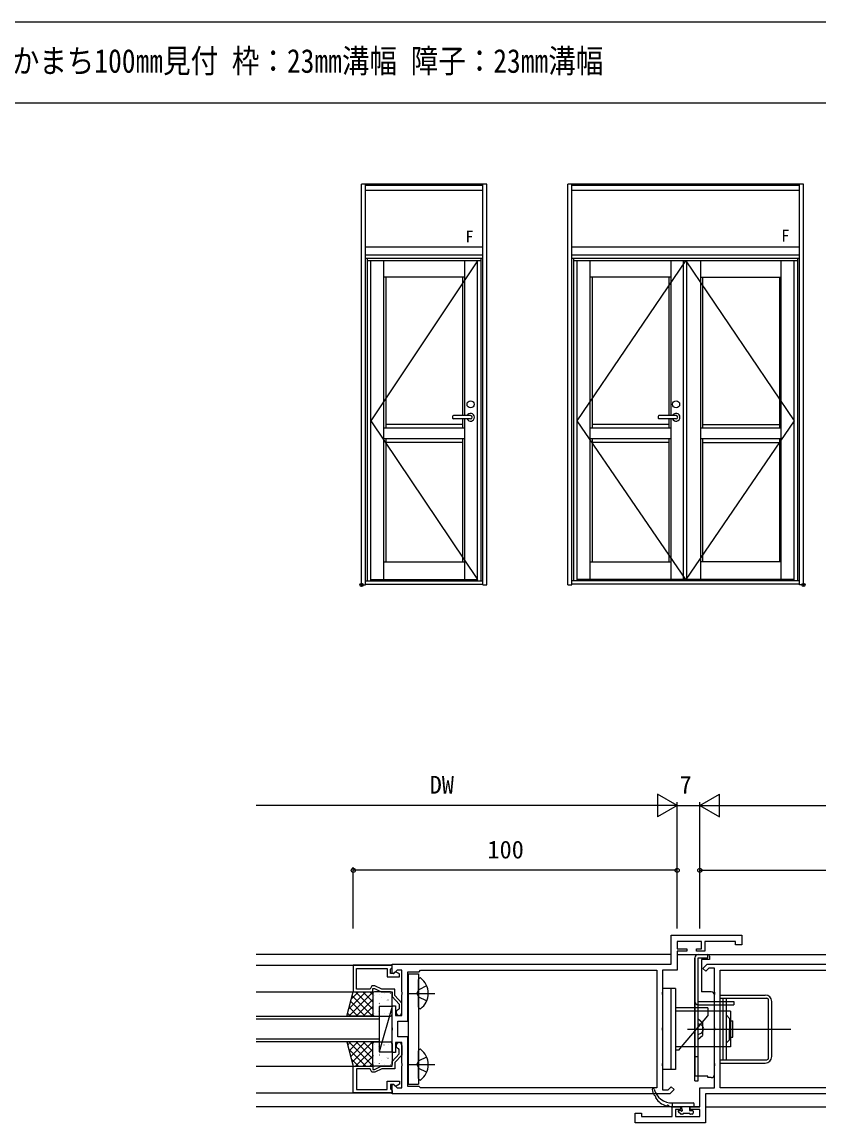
# Model space of a CAD drawing. Units: millimetres, scale not verified. Extents: x -437 to 438, y -344 to 341.
# Drawn here: x 10.6 to 256.6, y -33.5 to 306.3 of the extents above; entities that cross this region are included whole.
import ezdxf
from ezdxf.enums import TextEntityAlignment as Align

# ---------------------------------------------------------------- set-up
doc = ezdxf.new("R2010")
doc.units = ezdxf.units.MM
doc.header["$LTSCALE"] = 2
doc.header["$PDMODE"] = 32
doc.header["$PDSIZE"] = 1
for name, color, linetype in [('0-1_USER1', 3, 'Continuous'), ('0-2_YKK_11', 7, 'Continuous'), ('0-3_YKK_12', 2, 'Continuous'), ('0-4_YKK_13', 4, 'Continuous'), ('0-5_YKK_A1', 4, 'Continuous'), ('0-6_YKK_D', 6, 'Continuous'), ('0-7_YKK_ZWAK', 7, 'Continuous')]:
    doc.layers.add(name, color=color, linetype=linetype)
doc.styles.add('ＭＳ ゴシック', font='')
doc.styles.get('ＭＳ ゴシック').set_extended_font_data('MS Gothic')

msp = doc.modelspace()

# ---------------------------------------------------------------- linework, layer by layer
at = {"layer": '0-2_YKK_11'}
for points in [[(124.837, 15.482), (211.037, 15.482), (211.037, 24.482), (232.837, 24.482), (232.837, 21.482), (230.837, 21.482), (230.837, 22.482), (221.337, 22.482), (221.337, 19.482), (218.837, 19.482), (218.837, 20.282), (220.337, 20.282), (220.337, 22.482), (212.837, 22.482), (212.837, 20.282), (215.837, 20.282), (215.837, 19.482), (212.837, 19.482), (212.837, 13.682), (208.337, 13.682), (208.337, 6.94), (208.217, 6.757), (208.217, 6.207), (208.337, 6.024), (208.337, -4.06), (208.217, -4.243), (208.217, -4.793), (208.337, -4.976), (208.337, -15.06), (208.217, -15.243), (208.217, -15.793), (208.337, -15.976), (208.337, -23.318), (210.04, -23.318), (211.012, -22.345), (211.861, -23.194), (210.537, -24.518), (124.837, -24.518), (124.837, -21.718), (125.207, -21.564)], [(124.837, 15.182), (112.837, 15.182), (112.837, 6.982), (118.837, 6.982), (118.837, 7.982), (119.337, 7.982), (121.481, 6.982), (124.837, 6.982), (124.837, 5.482), (127.037, 3.182), (127.037, 1.765), (126.787, 1.469)], [(127.837, 0.582), (127.837, 3.503), (125.637, 5.803), (125.637, 7.782), (121.659, 7.782), (119.514, 8.782), (118.614, 8.782), (118.037, 7.782), (113.837, 7.782), (113.837, 14.182), (123.337, 14.182), (123.337, 11.582), (127.137, 11.582), (127.137, 12.482), (126.097, 13.082), (125.787, 13.082), (125.287, 12.582), (124.337, 12.582), (124.337, 13.982), (124.537, 14.182), (124.837, 14.482), (124.837, 15.182)], [(125.207, -21.564), (126.361, -22.718), (127.837, -22.718), (127.837, -15.976), (127.957, -15.793), (127.957, -15.243), (127.837, -15.06), (127.837, -8.718), (125.837, -8.718), (125.837, -11.718), (124.837, -11.718), (124.837, -4.976), (124.957, -4.793), (124.957, -4.243), (124.837, -4.06), (124.837, 2.682), (125.837, 2.682), (125.837, -0.318), (127.837, -0.318), (127.837, 6.024), (127.957, 6.207), (127.957, 6.757), (127.837, 6.94), (127.837, 13.682), (126.361, 13.682), (125.207, 12.528), (124.837, 12.682), (124.837, 15.482)], [(307.837, -24.517), (221.637, -24.517), (221.637, -33.517), (199.837, -33.517), (199.837, -30.517), (201.837, -30.517), (201.837, -31.517), (211.337, -31.517), (211.337, -28.517), (213.837, -28.517), (213.837, -29.317), (212.337, -29.317), (212.337, -31.517), (219.837, -31.517), (219.837, -29.317), (216.837, -29.317), (216.837, -28.517), (219.837, -28.517), (219.837, -22.717), (224.337, -22.717), (224.337, -15.976), (224.457, -15.792), (224.457, -15.242), (224.337, -15.059), (224.337, -4.976), (224.457, -4.792), (224.457, -4.242), (224.337, -4.059), (224.337, 6.024), (224.457, 6.208), (224.457, 6.758), (224.337, 6.941), (224.337, 14.283), (222.634, 14.283), (221.661, 13.31), (220.812, 14.158), (222.137, 15.483), (307.837, 15.483)], [(127.837, -9.618), (127.837, -12.539), (125.637, -14.839), (125.637, -16.818), (121.659, -16.818), (119.514, -17.818), (118.614, -17.818), (118.037, -16.818), (113.837, -16.818), (113.837, -23.218), (123.337, -23.218), (123.337, -20.618), (127.137, -20.618), (127.137, -21.518), (126.097, -22.118), (125.787, -22.118), (125.287, -21.618), (124.337, -21.618), (124.337, -23.018), (124.537, -23.218), (124.837, -23.518), (124.837, -24.218)], [(124.837, -24.218), (112.837, -24.218), (112.837, -16.018), (118.837, -16.018), (118.837, -17.018), (119.337, -17.018), (121.481, -16.018), (124.837, -16.018), (124.837, -14.518), (127.037, -12.218), (127.037, -10.801), (126.787, -10.505)]]:
    msp.add_lwpolyline(points, dxfattribs=at)
for points in [[(206.537, -22.718), (133.637, -22.718), (133.137, -22.218), (129.637, -22.218), (129.637, -6.918), (126.637, -6.918), (126.637, -2.118), (129.637, -2.118), (129.637, 13.182), (133.137, 13.182), (133.637, 13.682), (206.537, 13.682)], [(226.137, 13.683), (299.037, 13.683), (299.537, 13.183), (303.037, 13.183), (303.037, -2.117), (306.037, -2.117), (306.037, -6.917), (303.037, -6.917), (303.037, -22.217), (299.537, -22.217), (299.037, -22.717), (226.137, -22.717)]]:
    msp.add_lwpolyline(points, close=True, dxfattribs=at)
for centre, start, end in [((126.937, 0.582), 99.59406, 0), ((126.937, -9.618), 360, 260.40594)]:
    msp.add_arc(centre, 0.9, start, end, dxfattribs=at)
at = {"layer": '0-3_YKK_12'}
for p, q in [((210.907, 18.482), (82.837, 18.482)), ((212.837, 18.482), (349.837, 18.482)), ((82.837, 15.182), (124.837, 15.182)), ((82.837, 6.982), (112.837, 6.982)), ((120.837, -1.518), (82.837, -1.518)), ((82.837, -7.518), (120.837, -7.518)), ((82.837, -16.018), (112.837, -16.018)), ((82.837, -24.218), (124.837, -24.218)), ((219.537, -28.518), (82.837, -28.518)), ((221.767, -28.518), (349.837, -28.518))]:
    msp.add_line(p, q, dxfattribs=at)
msp.add_lwpolyline([(82.837, -0.518), (120.837, -0.518), (120.837, -8.518), (82.837, -8.518)], dxfattribs=at)
at = {"layer": '0-4_YKK_13'}
for p, q in [((218.337, -19.018), (218.337, 17.481)), ((218.337, 17.481), (218.337, -19.018)), ((219.337, 18.481), (222.337, 18.481)), ((219.337, 18.481), (222.337, 18.481)), ((219.337, 17.481), (222.337, 17.481)), ((219.337, 4.181), (219.337, 17.481)), ((222.337, 17.481), (222.337, 18.481)), ((222.837, 17.981), (222.837, 16.982)), ((222.837, 16.982), (220.337, 16.982)), ((220.337, 16.982), (220.337, 6.981)), ((220.337, 16.982), (220.337, 6.981)), ((129.767, 12.484), (132.967, 12.484)), ((129.767, 12.484), (129.767, -21.516)), ((132.967, 12.484), (132.967, -21.516)), ((132.967, 2.234), (132.967, 10.734)), ((133.566, 11.234), (133.467, 11.234)), ((111.435, -0.518), (118.837, 6.884)), ((111.436, 1.728), (116.69, 6.982)), ((112.252, 4.789), (114.445, 6.982)), ((113.502, 6.982), (118.837, 1.648)), ((115.747, 6.982), (118.837, 3.893)), ((117.992, 6.982), (118.837, 6.138)), ((124.337, 6.982), (119.337, 6.982)), ((132.453, 6.484), (133.062, 7.629)), ((135.478, 8.834), (133.062, 7.629)), ((212.337, 7.982), (208.337, 7.982)), ((208.337, 7.982), (208.337, -17.018)), ((210.837, 7.982), (210.837, -17.018)), ((212.337, 7.982), (212.337, -17.018)), ((223.337, 6.981), (220.337, 6.981)), ((112.032, 3.963), (116.512, -0.518)), ((112.504, 5.735), (118.757, -0.518)), ((113.68, -0.518), (118.837, 4.639)), ((118.837, 6.482), (118.837, -0.018)), ((118.931, 4.355), (118.939, 4.348)), ((119.025, 3.671), (119.049, 3.627)), ((119.457, 5.747), (119.481, 5.703)), ((120.804, 3.456), (120.892, 3.41)), ((120.914, 6.174), (120.922, 6.167)), ((121.649, 5.104), (121.673, 5.06)), ((122.328, 6.346), (122.417, 6.299)), ((123.119, 4.199), (123.126, 4.193)), ((123.539, 4.513), (123.563, 4.469)), ((124.273, 6.538), (124.297, 6.494)), ((124.837, -0.018), (124.837, 6.482)), ((129.767, 6.484), (137.967, 6.484)), ((132.453, 6.484), (133.062, 5.339)), ((135.478, 4.134), (133.062, 5.339)), ((219.337, -19.018), (219.337, 4.181)), ((219.337, 3.981), (224.337, 3.981)), ((224.337, -18.518), (224.337, 5.981)), ((224.337, 3.981), (230.337, 3.981)), ((226.137, 4.982), (226.137, 5.982)), ((226.137, 5.982), (240.037, 5.982)), ((226.137, 4.982), (240.537, 4.982)), ((226.737, 3.981), (230.037, 3.981)), ((227.037, 4.181), (227.037, 4.982)), ((227.037, -14.018), (227.037, 4.181)), ((228.037, 4.181), (228.037, 4.982)), ((228.037, -8.818), (228.037, 4.181)), ((230.337, 3.981), (230.337, 2.981)), ((241.037, -13.518), (241.037, 4.482)), ((242.037, -13.018), (242.037, 3.982)), ((111.086, 0.418), (112.022, -0.518)), ((111.559, 2.19), (114.267, -0.518)), ((115.925, -0.518), (118.837, 2.394)), ((118.17, -0.518), (118.837, 0.149)), ((119.377, 0.36), (119.385, 0.354)), ((120.482, 1.003), (120.506, 0.959)), ((124.837, 2.482), (120.837, -11.518)), ((120.915, 3.08), (120.939, 3.036)), ((121.099, 2.413), (121.107, 2.407)), ((122.372, 0.412), (122.396, 0.368)), ((123.106, 2.437), (123.13, 2.393)), ((123.565, 0.205), (123.572, 0.198)), ((133.566, 1.734), (133.467, 1.734)), ((222.337, 1.982), (212.337, 1.982)), ((229.337, 0.982), (212.337, 0.982)), ((219.337, 2.981), (224.337, 2.981)), ((224.337, 2.981), (230.337, 2.981)), ((226.737, 2.981), (230.037, 2.981)), ((229.337, 0.982), (229.337, -10.018)), ((119.337, -0.518), (124.337, -0.518)), ((124.564, -0.231), (124.588, -0.275)), ((214.186, -10.018), (222.337, -0.418)), ((219.337, -2.806), (220.49, -3.368)), ((220.49, -3.368), (220.937, -4.209)), ((228.037, -0.218), (229.037, -1.218)), ((229.037, -1.218), (229.037, -4.518)), ((229.037, -2.018), (230.037, -2.018)), ((230.037, -7.018), (230.037, -2.018)), ((216.034, -4.518), (247.985, -4.518)), ((219.337, -7.648), (220.637, -6.518)), ((111.086, -9.454), (112.022, -8.518)), ((111.435, -8.518), (118.837, -15.92)), ((111.559, -11.226), (114.267, -8.518)), ((112.032, -12.999), (116.512, -8.518)), ((112.504, -14.771), (118.757, -8.518)), ((113.68, -8.518), (118.837, -13.675)), ((115.925, -8.518), (118.837, -11.43)), ((118.17, -8.518), (118.837, -9.185)), ((118.837, -15.518), (118.837, -9.018)), ((119.337, -8.518), (124.337, -8.518)), ((119.377, -9.397), (119.385, -9.39)), ((120.482, -10.039), (120.506, -9.995)), ((122.372, -9.448), (122.396, -9.404)), ((123.565, -9.241), (123.572, -9.234)), ((124.564, -8.805), (124.588, -8.761)), ((124.837, -9.018), (124.837, -15.518)), ((229.337, -10.018), (212.337, -10.018)), ((213.337, -11.018), (214.186, -10.018)), ((228.037, -14.018), (228.037, -8.818)), ((229.037, -7.018), (230.037, -7.018)), ((111.436, -10.764), (116.69, -16.018)), ((113.502, -16.018), (118.837, -10.684)), ((115.747, -16.018), (118.837, -12.929)), ((118.931, -13.391), (118.939, -13.384)), ((119.025, -12.707), (119.049, -12.663)), ((120.804, -12.492), (120.892, -12.446)), ((120.915, -12.116), (120.939, -12.072)), ((121.099, -11.449), (121.107, -11.443)), ((123.106, -11.473), (123.13, -11.429)), ((123.119, -13.235), (123.126, -13.229)), ((123.539, -13.549), (123.563, -13.505)), ((132.967, -19.766), (132.967, -11.266)), ((135.478, -13.166), (133.062, -14.371)), ((133.566, -10.766), (133.467, -10.766)), ((213.337, -11.018), (212.337, -11.018)), ((218.337, -13.018), (219.337, -13.018)), ((112.252, -13.825), (114.445, -16.018)), ((117.992, -16.018), (118.837, -15.174)), ((124.337, -16.018), (119.337, -16.018)), ((119.457, -14.783), (119.481, -14.74)), ((120.914, -15.21), (120.922, -15.204)), ((121.649, -14.14), (121.673, -14.097)), ((122.328, -15.382), (122.417, -15.335)), ((124.273, -15.574), (124.297, -15.53)), ((129.767, -15.516), (137.967, -15.516)), ((132.453, -15.516), (133.062, -14.371)), ((132.453, -15.516), (133.062, -16.661)), ((135.478, -17.866), (133.062, -16.661)), ((226.137, -14.018), (240.537, -14.018)), ((226.137, -15.018), (226.137, -14.018)), ((226.137, -15.018), (240.037, -15.018)), ((133.566, -20.266), (133.467, -20.266)), ((212.337, -17.018), (208.337, -17.018)), ((218.337, -20.518), (218.337, -19.018)), ((222.337, -19.018), (218.337, -19.018)), ((219.337, -20.518), (219.337, -19.018)), ((129.767, -21.516), (132.967, -21.516)), ((218.337, -20.518), (219.337, -20.518)), ((211.437, -27.318), (217.737, -27.318)), ((211.437, -28.518), (211.437, -27.318)), ((213.825, -30.73), (213.225, -30.13)), ((213.437, -29.618), (213.776, -29.618)), ((216.637, -29.618), (217.437, -29.618)), ((217.737, -29.918), (217.737, -30.518)), ((218.037, -28.218), (218.037, -27.618)), ((214.537, -30.818), (214.037, -30.818)), ((216.737, -30.618), (214.737, -30.618)), ((217.437, -30.818), (216.937, -30.818))]:
    msp.add_line(p, q, dxfattribs=at)
for points in [[(110.837, -0.518), (112.837, 6.982), (118.837, 6.982), (118.837, -0.518)], [(124.837, 2.482), (120.837, 2.482), (120.837, -11.518), (124.837, -11.518)], [(110.837, -8.518), (112.837, -16.018), (118.837, -16.018), (118.837, -8.518)]]:
    msp.add_lwpolyline(points, close=True, dxfattribs=at)
for points in [[(222.337, 1.982), (222.337, 0.982), (222.337, -0.418)], [(219.337, -1.388), (220.637, -2.518), (220.637, -6.518)], [(219.337, -6.23), (220.49, -5.668), (220.937, -4.827)], [(228.037, -8.818), (229.037, -7.818), (229.037, -4.518)], [(223.337, -19.518), (222.337, -19.518), (222.337, -19.018)], [(214.237, -29.157), (214.237, -28.518), (211.437, -28.518)], [(217.737, -28.518), (216.637, -28.518), (216.637, -29.618)]]:
    msp.add_lwpolyline(points, dxfattribs=at)
for centre, radius, start, end in [((219.337, 17.481), 1, 90, 180), ((219.337, 17.481), 1, 90, 180), ((222.337, 17.981), 0.5, 0, 90), ((133.467, 10.734), 0.5, 90, 180), ((130.067, 6.484), 5.9, 306.38156, 53.61844), ((119.337, 6.482), 0.5, 90, 180), ((124.337, 6.482), 0.5, 360, 90), ((223.337, 5.981), 1, 0, 90), ((219.337, 3.981), 1, 180, 270), ((240.037, 3.982), 2, 0, 90), ((240.537, 4.482), 0.5, 0, 90), ((133.467, 2.234), 0.5, 180, 270), ((119.337, -0.018), 0.5, 180, 270), ((124.337, -0.018), 0.5, 270, 360), ((119.337, -9.018), 0.5, 90, 180), ((124.337, -9.018), 0.5, 0, 90), ((133.467, -11.266), 0.5, 90, 180), ((130.067, -15.516), 5.9, 306.38156, 53.61844), ((240.037, -13.018), 2, 270, 359.99956), ((240.537, -13.518), 0.5, 270, 359.99825), ((119.337, -15.518), 0.5, 180, 270), ((124.337, -15.518), 0.5, 270, 0), ((133.467, -19.766), 0.5, 180, 270), ((223.337, -18.518), 1, 270, 0), ((205.437, -23.118), 0.3, 14.44637, 188.6234), ((211.369, -22.218), 6.3, 188.6234, 205.58609), ((211.247, -21.621), 5.7, 194.44637, 271.9073), ((205.957, -24.81), 0.3, 205.58609, 268.03754), ((205.937, -25.409), 0.3, 332.82227, 88.03754), ((206.47, -25.683), 0.3, 152.82227, 215.27373), ((211.369, -22.218), 6.3, 215.27373, 252.01632), ((209.516, -27.925), 0.3, 252.01632, 314.46778), ((209.937, -28.353), 0.3, 19.25251, 134.46778), ((210.503, -28.156), 0.3, 199.25251, 261.70396), ((211.369, -22.218), 6.3, 261.70396, 270.61688), ((213.437, -29.918), 0.3, 90, 225), ((213.776, -29.918), 0.3, 33.05573, 90), ((214.237, -29.618), 0.25, 213.05573, 56.94427), ((214.537, -29.157), 0.3, 180, 236.94427), ((217.437, -29.918), 0.3, 0, 90), ((217.437, -30.518), 0.3, 270, 0), ((217.737, -27.618), 0.3, 0, 90), ((217.737, -28.218), 0.3, 270, 0), ((214.037, -30.518), 0.3, 225, 270), ((214.537, -30.618), 0.2, 270, 0), ((216.937, -30.618), 0.2, 180, 270)]:
    msp.add_arc(centre, radius, start, end, dxfattribs=at)
at = {"layer": '0-5_YKK_A1'}
for p, q in [((115.4, 132.55), (115.4, 256.3)), ((154.1, 256.3), (115.4, 256.3)), ((116.65, 132.55), (116.65, 256.3)), ((152.85, 255.8), (116.65, 255.8)), ((152.85, 132.55), (152.85, 256.3)), ((154.1, 132.55), (154.1, 256.3)), ((179.1, 132.55), (179.1, 256.3)), ((251.85, 256.3), (179.1, 256.3)), ((180.35, 132.55), (180.35, 256.3)), ((250.6, 255.8), (180.35, 255.8)), ((250.6, 132.55), (250.6, 256.3)), ((251.85, 132.55), (251.85, 256.3)), ((152.85, 254.3), (116.65, 254.3)), ((152.85, 254.3), (116.65, 254.3)), ((250.6, 254.3), (180.35, 254.3)), ((152.85, 236.8), (116.65, 236.8)), ((250.6, 236.8), (180.35, 236.8)), ((152.85, 234.3), (116.65, 234.3)), ((116.65, 133.8), (116.65, 234.3)), ((152.85, 233.3), (116.65, 233.3)), ((117.2, 133.8), (117.2, 233.3)), ((152.3, 232.55), (117.2, 232.55)), ((118.3, 133.8), (118.3, 232.55)), ((122.25, 134.2), (122.25, 232.55)), ((147.2, 232.55), (147.2, 184.8)), ((151.2, 133.8), (151.2, 232.55)), ((152.3, 133.8), (152.3, 233.3)), ((152.85, 133.8), (152.85, 234.3)), ((180.35, 133.8), (180.35, 234.3)), ((250.6, 234.3), (180.35, 234.3)), ((250.6, 233.3), (180.35, 233.3)), ((180.9, 133.8), (180.9, 233.3)), ((250.05, 232.55), (180.9, 232.55)), ((182, 133.8), (182, 232.55)), ((185.95, 134.2), (185.95, 232.55)), ((210.9, 232.55), (210.9, 184.801)), ((214.65, 232.55), (214.65, 134.2)), ((215.747, 232.55), (215.747, 134.2)), ((220.05, 232.55), (220.05, 134.2)), ((245, 134.2), (245, 232.55)), ((248.95, 133.8), (248.95, 232.55)), ((250.05, 133.8), (250.05, 233.3)), ((250.6, 133.8), (250.6, 234.3)), ((147.2, 227.5), (122.25, 227.5)), ((122.85, 227.5), (122.85, 180.95)), ((146.6, 227.5), (146.6, 184.8)), ((210.9, 227.5), (185.95, 227.5)), ((186.55, 227.5), (186.55, 180.95)), ((210.3, 227.5), (210.3, 184.801)), ((220.05, 227.5), (245, 227.5)), ((220.65, 227.5), (220.65, 180.95)), ((244.4, 227.5), (244.4, 180.95)), ((143.5, 184.55), (143.5, 184.05)), ((149.05, 184.8), (143.75, 184.8)), ((149.05, 183.8), (143.75, 183.8)), ((146.6, 183.8), (146.6, 180.95)), ((147.2, 183.8), (147.2, 134.2)), ((206.951, 184.551), (206.951, 184.051)), ((212.501, 184.801), (207.201, 184.801)), ((212.501, 183.801), (207.201, 183.801)), ((210.3, 183.801), (210.3, 180.95)), ((210.9, 183.801), (210.9, 134.2)), ((147.2, 180.95), (122.25, 180.95)), ((146.6, 182.05), (122.85, 182.05)), ((210.9, 180.95), (185.95, 180.95)), ((210.3, 182.05), (186.55, 182.05)), ((245, 180.95), (220.05, 180.95)), ((220.65, 182.05), (244.4, 182.05)), ((147.2, 177.65), (122.25, 177.65)), ((122.85, 177.65), (122.85, 139.7)), ((146.6, 177.65), (146.6, 139.7)), ((210.9, 177.65), (185.95, 177.65)), ((186.55, 177.65), (186.55, 139.7)), ((210.3, 177.65), (210.3, 139.7)), ((245, 177.65), (220.05, 177.65)), ((220.65, 177.65), (220.65, 139.7)), ((244.4, 177.65), (244.4, 139.7)), ((146.6, 176.55), (122.85, 176.55)), ((210.3, 176.55), (186.55, 176.55)), ((220.65, 176.55), (244.4, 176.55)), ((122.25, 139.7), (147.2, 139.7)), ((185.95, 139.7), (210.9, 139.7)), ((245, 139.7), (220.05, 139.7)), ((115.4, 132.55), (116.65, 132.55)), ((116.65, 133.8), (152.85, 133.8)), ((116.65, 132.8), (152.85, 132.8)), ((118.3, 134.2), (151.2, 134.2)), ((152.85, 132.55), (154.1, 132.55)), ((179.1, 132.55), (180.35, 132.55)), ((250.6, 133.8), (180.35, 133.8)), ((250.6, 132.8), (180.35, 132.8)), ((248.95, 134.2), (182, 134.2)), ((251.85, 132.55), (250.6, 132.55))]:
    msp.add_line(p, q, dxfattribs=at)
msp.add_lwpolyline([(151.2, 232.55), (118.3, 183.175), (151.2, 134.2)], dxfattribs=at)
msp.add_lwpolyline([(215.475, 232.55), (248.95, 183.175), (215.475, 134.2), (182, 183.175)], close=True, dxfattribs=at)
for centre in [(149.05, 188.3), (212.501, 188.301)]:
    msp.add_circle(centre, 1.1, dxfattribs=at)
for centre, radius, start, end in [((143.75, 184.55), 0.25, 90, 180), ((143.75, 184.05), 0.25, 180, 270), ((149.05, 184.3), 1.2, 204.62432, 155.37568), ((149.05, 184.3), 0.5, 270, 90), ((207.201, 184.551), 0.25, 90, 180), ((207.201, 184.051), 0.25, 180, 270), ((212.501, 184.301), 1.2, 204.62432, 155.37568), ((212.501, 184.301), 0.5, 270, 90)]:
    msp.add_arc(centre, radius, start, end, dxfattribs=at)
for p in [(115.4, 132.55), (251.85, 132.55)]:
    msp.add_point(p, dxfattribs=at)
at = {"layer": '0-6_YKK_D'}
for p, q in [((212.837, 64.482), (206.775, 67.982)), ((206.775, 67.982), (206.775, 60.982)), ((219.837, 64.482), (225.899, 67.982)), ((225.899, 60.982), (225.899, 67.982)), ((212.837, 26.482), (212.837, 65.482)), ((212.837, 26.482), (212.837, 65.482)), ((219.837, 26.482), (219.837, 65.482)), ((219.837, 26.482), (219.837, 65.482)), ((205.837, 64.482), (82.837, 64.482)), ((212.837, 64.482), (200.712, 64.482)), ((212.837, 64.482), (206.775, 60.982)), ((212.837, 64.482), (219.837, 64.482)), ((219.837, 64.482), (225.899, 60.982)), ((219.837, 64.482), (231.961, 64.482)), ((226.837, 64.482), (349.837, 64.482)), ((112.837, 26.482), (112.837, 45.482)), ((212.837, 44.482), (112.837, 44.482)), ((212.837, 26.482), (212.837, 45.482)), ((219.837, 26.482), (219.837, 45.482)), ((219.837, 44.482), (319.837, 44.482))]:
    msp.add_line(p, q, dxfattribs=at)
for centre in [(112.837, 44.482), (212.837, 44.482), (219.837, 44.482)]:
    msp.add_circle(centre, 0.637, dxfattribs=at)
at = {"layer": '0-7_YKK_ZWAK'}
for p, q in [((438.3, 306.3), (-436.7, 306.3)), ((438.3, 281.3), (-436.7, 281.3))]:
    msp.add_line(p, q, dxfattribs=at)

# ---------------------------------------------------------------- texts
at = {"layer": '0-1_USER1', "style": 'ＭＳ ゴシック', "width": 0.85}
msp.add_text('片開きドア／両開きドア【丁番ドア】 かまちタイプ［一般仕様］ 100見込 たてかまち100㎜見付 枠：23㎜溝幅 障子：23㎜溝幅', height=7.331, dxfattribs=at).set_placement((-298.526, 288.431), align=Align.BOTTOM_LEFT)
at = {"layer": '0-5_YKK_A1', "style": 'ＭＳ ゴシック'}
for p in [(147.456, 237.152), (244.989, 237.434)]:
    msp.add_text('F', height=3.666, dxfattribs=at).set_placement(p, align=Align.BOTTOM_LEFT)
at = {"layer": '0-6_YKK_D', "style": 'ＭＳ ゴシック'}
for s, p in [('DW', (136.432, 66.482)), ('7', (213.588, 66.482)), ('100', (154.271, 46.482))]:
    msp.add_text(s, height=5.499, dxfattribs=at).set_placement(p, align=Align.BOTTOM_LEFT)

doc.saveas('drawing.dxf')
